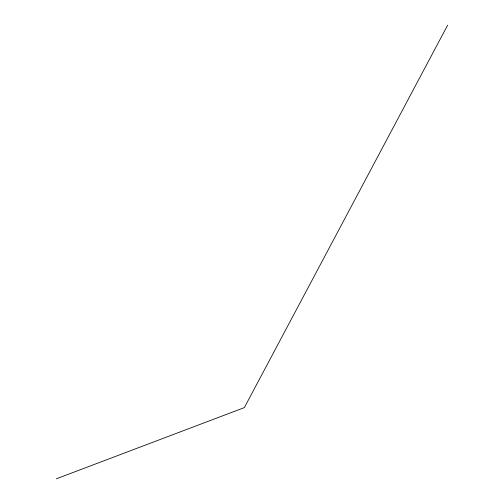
<?xml version="1.0" encoding="UTF-8"?>
<svg xmlns="http://www.w3.org/2000/svg" width="504" height="504" viewBox="0 0 504 504"><rect width="100%" height="100%" fill="white"/><g stroke="black" fill="none" stroke-linecap="round" stroke-linejoin="round"><path stroke-width="0.76" d="M447.628 25.2L244.346 407.61L56.372 478.8"/></g></svg>
